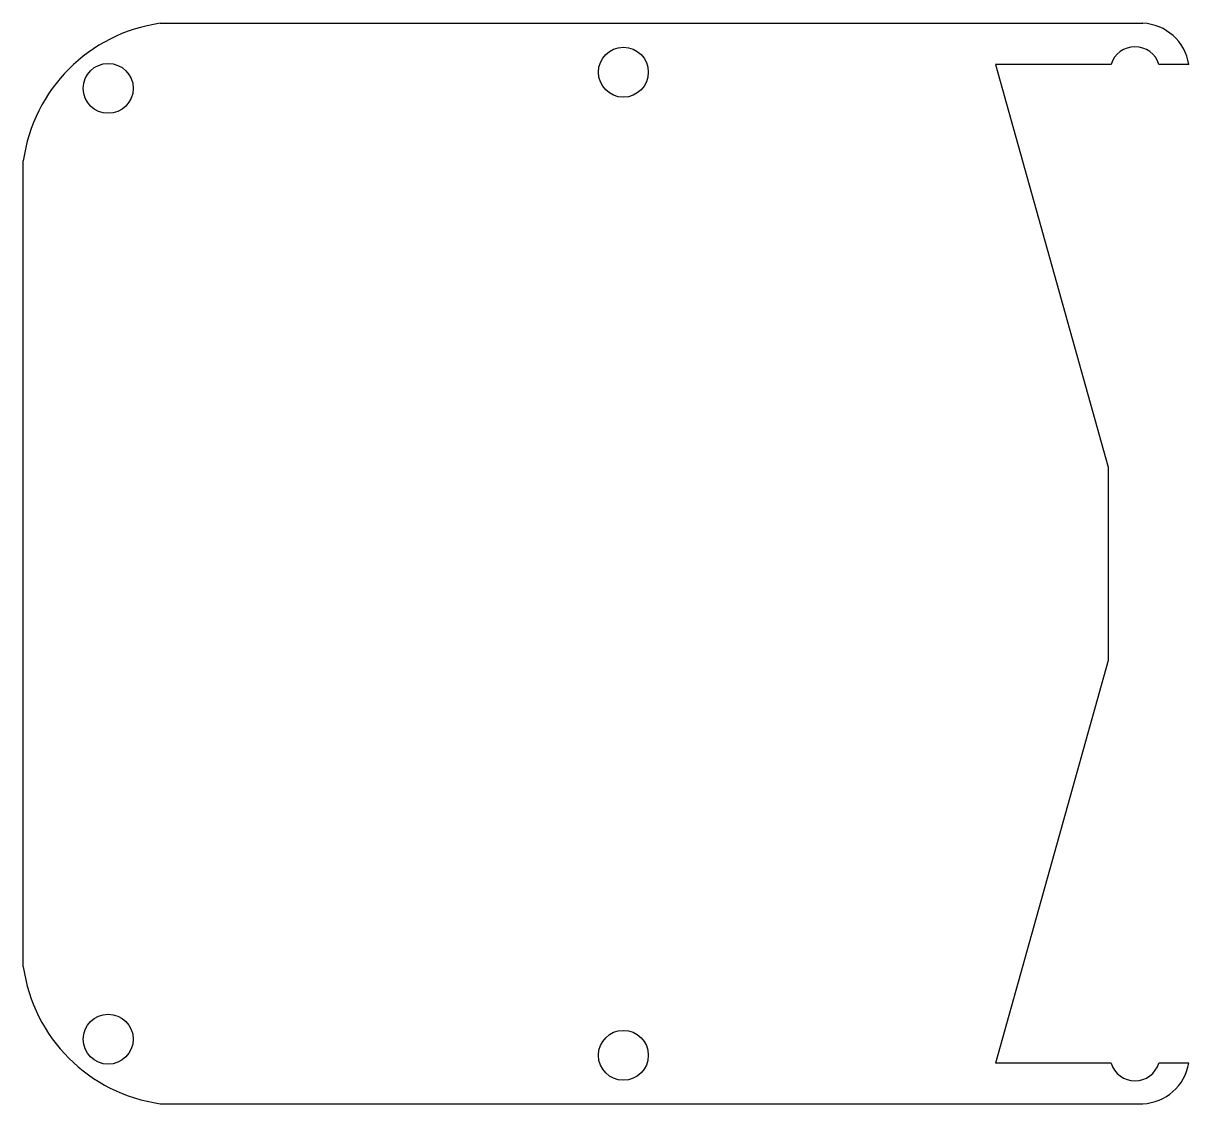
# Model space of a CAD drawing. Extents: x 1.5 to 73.9, y 1.5 to 68.6.
import ezdxf

# ---------------------------------------------------------------- set-up
doc = ezdxf.new("R2010")
doc.units = 0
doc.layers.add('Shape2DView', color=7, linetype='CONTINUOUS')

msp = doc.modelspace()

# ---------------------------------------------------------------- linework, layer by layer
at = {"layer": 'Shape2DView'}
for p, q in [((10, 68.5891), (71.019, 68.5891)), ((69.0508, 66.0291), (61.8731, 66.0291)), ((61.8731, 66.0291), (68.8749, 41.0291)), ((73.8731, 66.0291), (72.0214, 66.0291)), ((1.49489, 10), (1.49489, 60.05)), ((68.8749, 41.0291), (68.8749, 29.0164)), ((68.8749, 29.0164), (61.8731, 4.01637)), ((69.0521, 4.01637), (61.8731, 4.01637)), ((73.8731, 4.01637), (72.0201, 4.01637)), ((10, 1.49637), (71.019, 1.49637))]:
    msp.add_line(p, q, dxfattribs=at)
for centre in [(38.7623, 65.55), (6.76908, 64.55), (6.76908, 5.5), (38.7623, 4.5)]:
    msp.add_circle(centre, 1.55, dxfattribs=at)
for centre, radius, start, end in [((11.4017, 58.6878), 10, 98.0576, 172.171), ((70.9052, 65.5913), 3, 8.39209, 87.8254), ((70.5361, 65.5861), 1.55, 16.6082, 163.392), ((11.3966, 11.3984), 10, -171.962, -98.0284), ((70.5361, 4.46391), 1.55, -163.218, -16.7823), ((70.9114, 4.49444), 3, -87.9443, -9.16954)]:
    msp.add_arc(centre, radius, start, end, dxfattribs=at)

doc.saveas('drawing.dxf')
